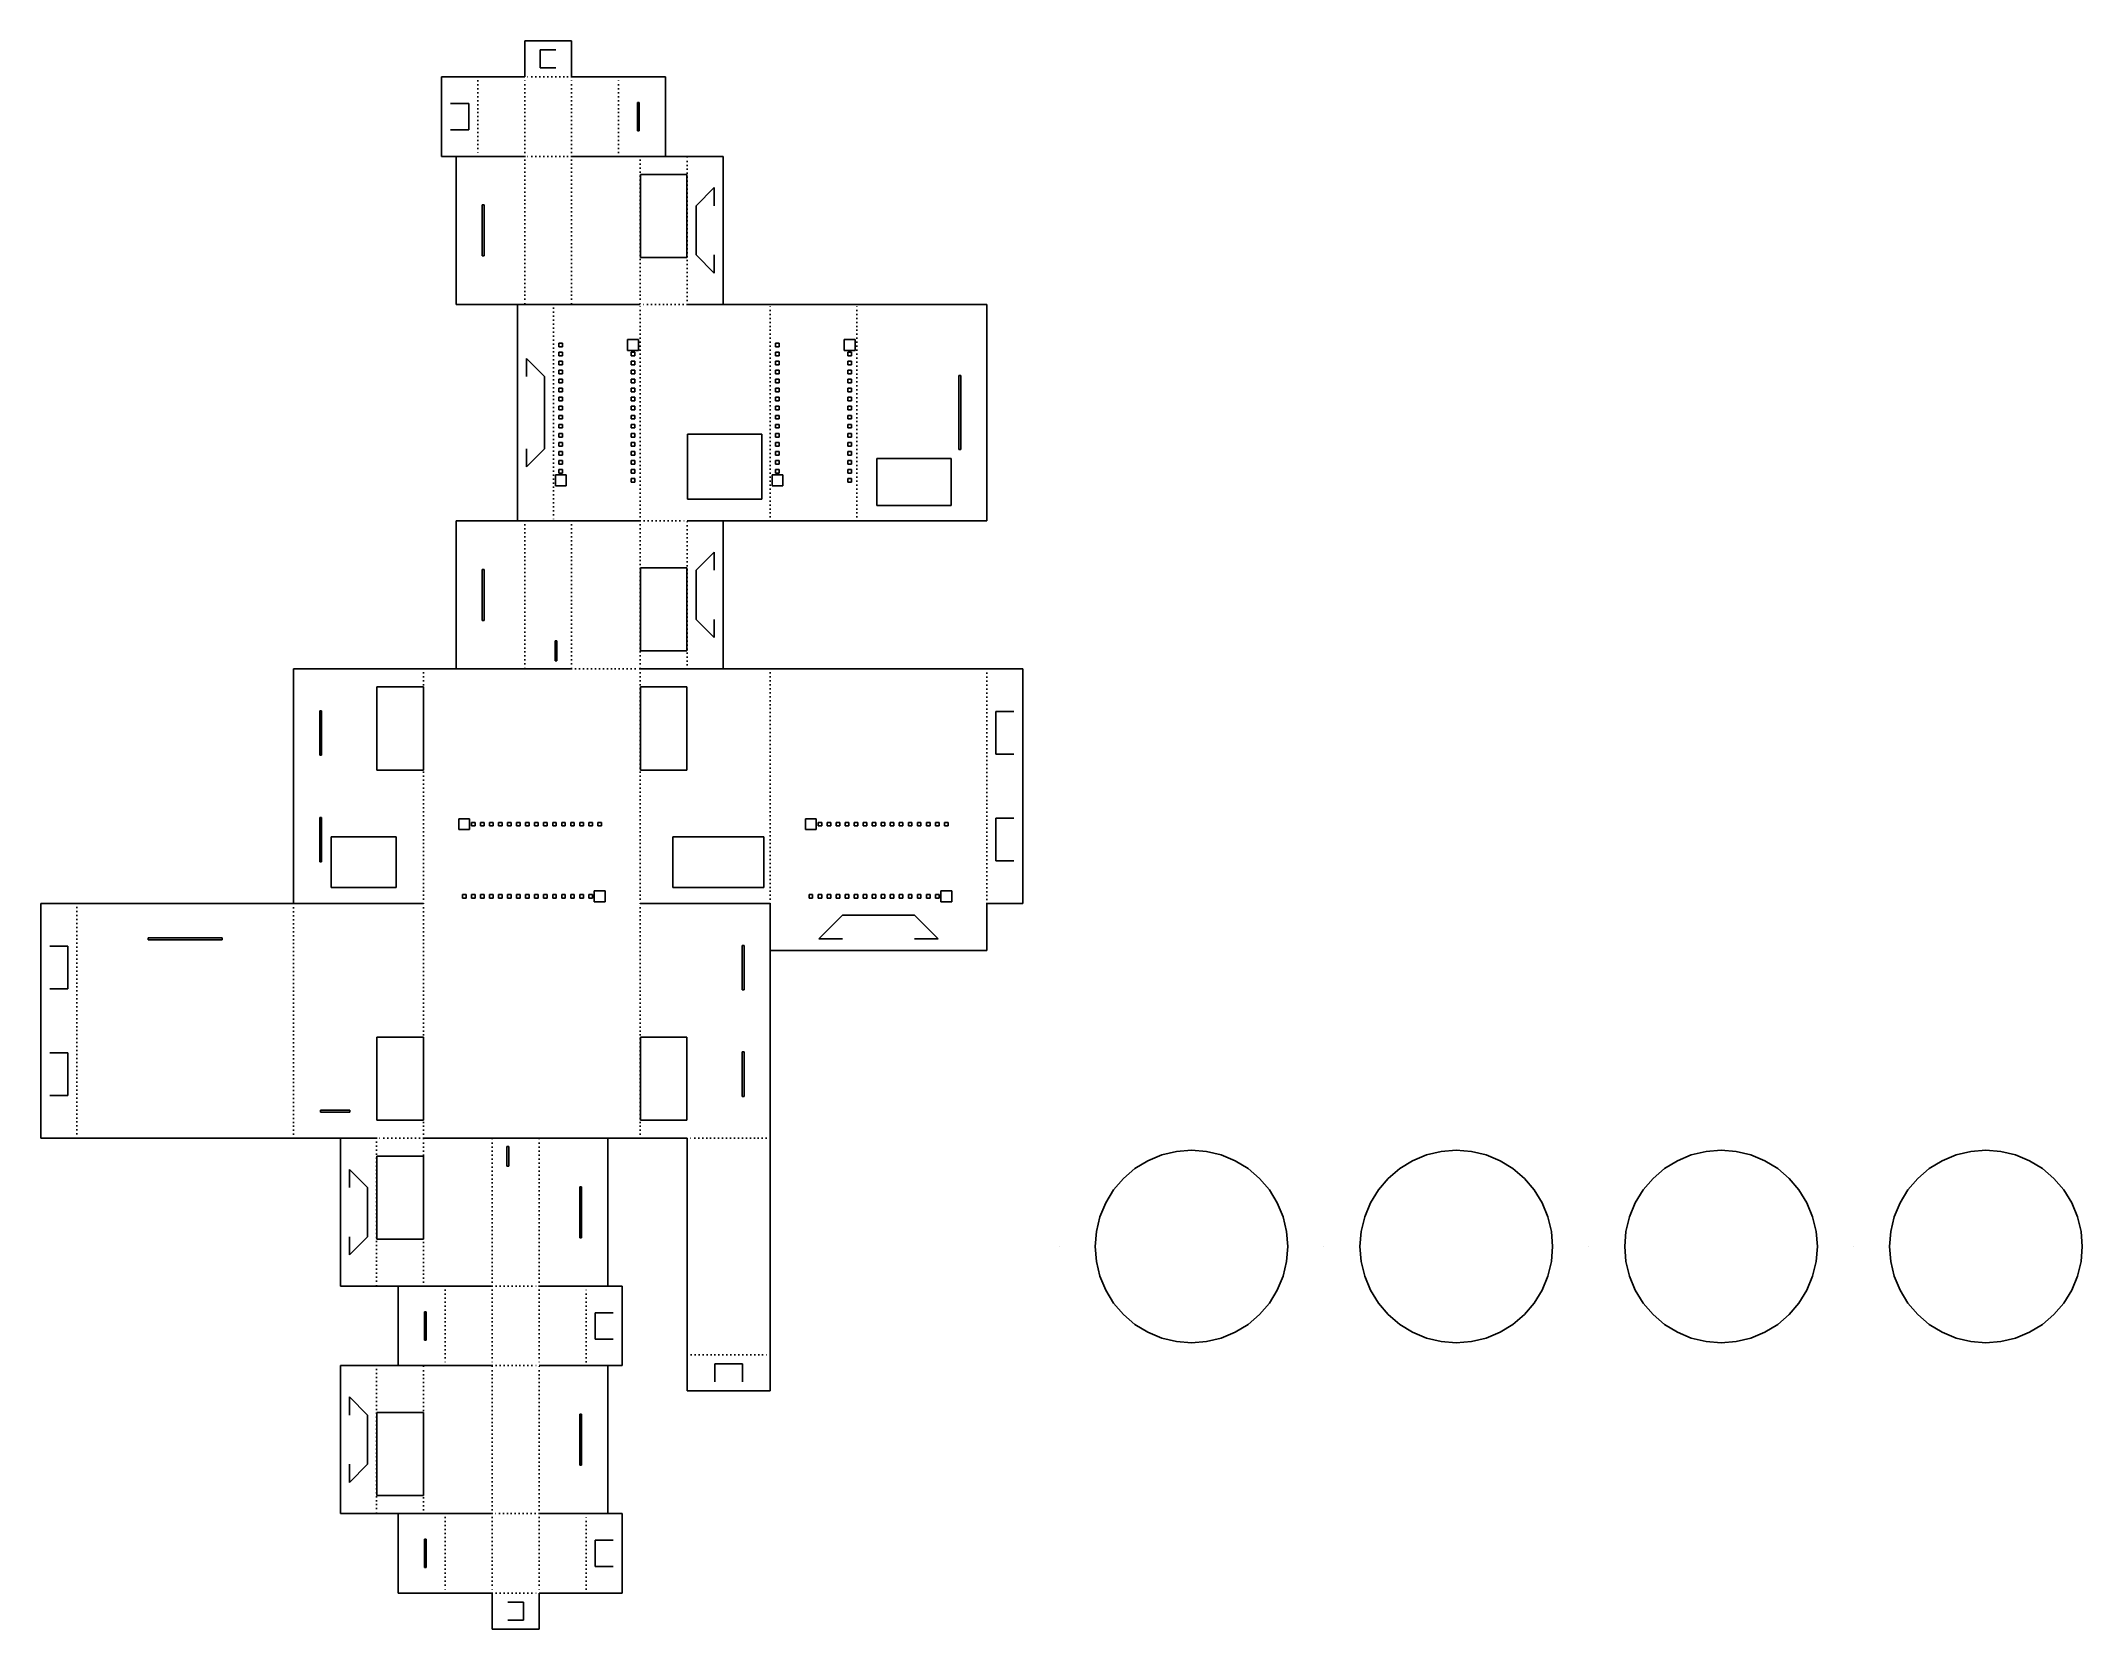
# Model space of a CAD drawing. Extents: x 0 to 565, y 0 to 440.
import ezdxf

# ---------------------------------------------------------------- set-up
doc = ezdxf.new("R2010")
doc.units = 0
doc.linetypes.add('DOTTED', pattern=[1, 0, -1])
for name, color, linetype in [('-90', 1, 'CONTINUOUS'), ('180', 1, 'CONTINUOUS'), ('90', 1, 'CONTINUOUS')]:
    doc.layers.add(name, color=color, linetype=linetype)

msp = doc.modelspace()

# ---------------------------------------------------------------- linework, layer by layer
at = {"layer": '-90', "color": 1, "linetype": 'DOTTED'}
for p, q in [((134, 408), (134, 367)), ((147, 408), (147, 367)), ((166, 408), (166, 367)), ((179, 367), (179, 408)), ((179, 367), (166, 367)), ((134, 307), (134, 266)), ((147, 307), (147, 266)), ((166, 307), (166, 266)), ((166, 307), (179, 307)), ((179, 266), (179, 307)), ((93, 136), (93, 95)), ((106, 95), (106, 136)), ((125, 95), (125, 136)), ((138, 95), (138, 136)), ((93, 73), (93, 32)), ((106, 32), (106, 73)), ((125, 32), (125, 73)), ((138, 32), (138, 73))]:
    msp.add_line(p, q, dxfattribs=at)
at = {"layer": '180', "color": 1, "linetype": 'DOTTED'}
for p, q in [((147, 266), (166, 266)), ((106, 136), (93, 136))]:
    msp.add_line(p, q, dxfattribs=at)
at = {"layer": '90', "color": 1, "linetype": 'DOTTED'}
for p, q in [((121, 430), (121, 408)), ((147, 430), (134, 430)), ((134, 408), (134, 430)), ((147, 408), (147, 430)), ((160, 408), (160, 430)), ((147, 408), (134, 408)), ((142, 367), (142, 307)), ((166, 307), (166, 367)), ((202, 307), (202, 367)), ((226, 307), (226, 367)), ((106, 266), (106, 201)), ((166, 266), (166, 201)), ((202, 266), (202, 201)), ((262, 201), (262, 266)), ((10, 201), (10, 136)), ((70, 136), (70, 201)), ((106, 136), (106, 201)), ((166, 136), (166, 201)), ((202, 136), (179, 136)), ((112, 95), (112, 73)), ((125, 95), (138, 95)), ((125, 95), (125, 73)), ((138, 95), (138, 73)), ((151, 73), (151, 95)), ((179, 76), (202, 76)), ((125, 73), (138, 73)), ((112, 32), (112, 10)), ((138, 32), (125, 32)), ((125, 32), (125, 10)), ((138, 32), (138, 10)), ((151, 10), (151, 32)), ((125, 10), (138, 10))]:
    msp.add_line(p, q, dxfattribs=at)
at = {"layer": 'cut', "color": 5}
for p, q in [((134, 440), (147, 440)), ((134, 430), (134, 440)), ((138.33, 432.5), (138.33, 437.5)), ((138.33, 437.5), (142.67, 437.5)), ((147, 440), (147, 430)), ((111, 430), (121, 430)), ((111, 408), (111, 430)), ((121, 430), (134, 430)), ((142.67, 432.5), (138.33, 432.5)), ((147, 430), (160, 430)), ((160, 430), (173, 430)), ((173, 430), (173, 408)), ((118.5, 422.67), (113.5, 422.67)), ((118.5, 415.33), (118.5, 422.67)), ((165.25, 422.92), (165.25, 415.08)), ((165.75, 422.92), (165.25, 422.92)), ((165.75, 415.08), (165.75, 422.92)), ((113.5, 415.33), (118.5, 415.33)), ((165.25, 415.08), (165.75, 415.08)), ((121, 408), (111, 408)), ((115, 408), (134, 408)), ((115, 367), (115, 408)), ((134, 408), (121, 408)), ((147, 408), (166, 408)), ((160, 408), (147, 408)), ((173, 408), (160, 408)), ((166, 408), (179, 408)), ((179, 408), (189, 408)), ((189, 408), (189, 367)), ((178.94, 403), (166.06, 403)), ((166.06, 403), (166.06, 380)), ((178.94, 380), (178.94, 403)), ((186.5, 399.33), (181.5, 394.33)), ((186.5, 394.33), (186.5, 399.33)), ((122.75, 394.58), (122.25, 394.58)), ((122.25, 394.58), (122.25, 380.42)), ((122.75, 380.42), (122.75, 394.58)), ((181.5, 394.33), (181.5, 380.67)), ((122.25, 380.42), (122.75, 380.42)), ((166.06, 380), (178.94, 380)), ((181.5, 380.67), (186.5, 375.67)), ((186.5, 375.67), (186.5, 380.67)), ((134, 367), (115, 367)), ((132, 367), (142, 367)), ((132, 307), (132, 367)), ((147, 367), (134, 367)), ((142, 367), (166, 367)), ((166, 367), (147, 367)), ((166, 367), (166, 367)), ((179, 367), (202, 367)), ((189, 367), (179, 367)), ((202, 367), (226, 367)), ((202, 367), (202, 367)), ((226, 367), (262, 367)), ((262, 367), (262, 307)), ((143.5, 356.25), (143.5, 355.25)), ((144.5, 356.25), (143.5, 356.25)), ((144.5, 355.25), (144.5, 356.25)), ((162.5, 357.25), (162.5, 354.25)), ((165.5, 357.25), (162.5, 357.25)), ((165.5, 354.25), (165.5, 357.25)), ((203.5, 356.25), (203.5, 355.25)), ((204.5, 356.25), (203.5, 356.25)), ((204.5, 355.25), (204.5, 356.25)), ((222.5, 357.25), (222.5, 354.25)), ((225.5, 357.25), (222.5, 357.25)), ((225.5, 354.25), (225.5, 357.25)), ((139.5, 347), (134.5, 352)), ((134.5, 352), (134.5, 347)), ((143.5, 355.25), (144.5, 355.25)), ((143.5, 353.75), (143.5, 352.75)), ((144.5, 353.75), (143.5, 353.75)), ((143.5, 352.75), (144.5, 352.75)), ((143.5, 351.25), (143.5, 350.25)), ((144.5, 351.25), (143.5, 351.25)), ((144.5, 352.75), (144.5, 353.75)), ((144.5, 350.25), (144.5, 351.25)), ((162.5, 354.25), (165.5, 354.25)), ((163.5, 353.75), (163.5, 352.75)), ((164.5, 353.75), (163.5, 353.75)), ((163.5, 352.75), (164.5, 352.75)), ((163.5, 351.25), (163.5, 350.25)), ((164.5, 351.25), (163.5, 351.25)), ((164.5, 352.75), (164.5, 353.75)), ((164.5, 350.25), (164.5, 351.25)), ((203.5, 355.25), (204.5, 355.25)), ((203.5, 353.75), (203.5, 352.75)), ((204.5, 353.75), (203.5, 353.75)), ((203.5, 352.75), (204.5, 352.75)), ((203.5, 351.25), (203.5, 350.25)), ((204.5, 351.25), (203.5, 351.25)), ((204.5, 352.75), (204.5, 353.75)), ((204.5, 350.25), (204.5, 351.25)), ((222.5, 354.25), (225.5, 354.25)), ((223.5, 353.75), (223.5, 352.75)), ((224.5, 353.75), (223.5, 353.75)), ((223.5, 352.75), (224.5, 352.75)), ((223.5, 351.25), (223.5, 350.25)), ((224.5, 351.25), (223.5, 351.25)), ((224.5, 352.75), (224.5, 353.75)), ((224.5, 350.25), (224.5, 351.25)), ((139.5, 327), (139.5, 347)), ((143.5, 350.25), (144.5, 350.25)), ((143.5, 348.75), (143.5, 347.75)), ((144.5, 348.75), (143.5, 348.75)), ((143.5, 347.75), (144.5, 347.75)), ((143.5, 346.25), (143.5, 345.25)), ((144.5, 346.25), (143.5, 346.25)), ((143.5, 345.25), (144.5, 345.25)), ((144.5, 347.75), (144.5, 348.75)), ((144.5, 345.25), (144.5, 346.25)), ((163.5, 350.25), (164.5, 350.25)), ((163.5, 348.75), (163.5, 347.75)), ((164.5, 348.75), (163.5, 348.75)), ((163.5, 347.75), (164.5, 347.75)), ((163.5, 346.25), (163.5, 345.25)), ((164.5, 346.25), (163.5, 346.25)), ((163.5, 345.25), (164.5, 345.25)), ((164.5, 347.75), (164.5, 348.75)), ((164.5, 345.25), (164.5, 346.25)), ((203.5, 350.25), (204.5, 350.25)), ((203.5, 348.75), (203.5, 347.75)), ((204.5, 348.75), (203.5, 348.75)), ((203.5, 347.75), (204.5, 347.75)), ((203.5, 346.25), (203.5, 345.25)), ((204.5, 346.25), (203.5, 346.25)), ((203.5, 345.25), (204.5, 345.25)), ((204.5, 347.75), (204.5, 348.75)), ((204.5, 345.25), (204.5, 346.25)), ((223.5, 350.25), (224.5, 350.25)), ((223.5, 348.75), (223.5, 347.75)), ((224.5, 348.75), (223.5, 348.75)), ((223.5, 347.75), (224.5, 347.75)), ((223.5, 346.25), (223.5, 345.25)), ((224.5, 346.25), (223.5, 346.25)), ((223.5, 345.25), (224.5, 345.25)), ((224.5, 347.75), (224.5, 348.75)), ((224.5, 345.25), (224.5, 346.25)), ((254.25, 347.25), (254.25, 326.75)), ((254.75, 347.25), (254.25, 347.25)), ((254.75, 326.75), (254.75, 347.25)), ((143.5, 343.75), (143.5, 342.75)), ((144.5, 343.75), (143.5, 343.75)), ((143.5, 342.75), (144.5, 342.75)), ((143.5, 341.25), (143.5, 340.25)), ((144.5, 341.25), (143.5, 341.25)), ((143.5, 340.25), (144.5, 340.25)), ((144.5, 342.75), (144.5, 343.75)), ((144.5, 340.25), (144.5, 341.25)), ((163.5, 343.75), (163.5, 342.75)), ((164.5, 343.75), (163.5, 343.75)), ((163.5, 342.75), (164.5, 342.75)), ((163.5, 341.25), (163.5, 340.25)), ((164.5, 341.25), (163.5, 341.25)), ((163.5, 340.25), (164.5, 340.25)), ((164.5, 342.75), (164.5, 343.75)), ((164.5, 340.25), (164.5, 341.25)), ((203.5, 343.75), (203.5, 342.75)), ((204.5, 343.75), (203.5, 343.75)), ((203.5, 342.75), (204.5, 342.75)), ((203.5, 341.25), (203.5, 340.25)), ((204.5, 341.25), (203.5, 341.25)), ((203.5, 340.25), (204.5, 340.25)), ((204.5, 342.75), (204.5, 343.75)), ((204.5, 340.25), (204.5, 341.25)), ((223.5, 343.75), (223.5, 342.75)), ((224.5, 343.75), (223.5, 343.75)), ((223.5, 342.75), (224.5, 342.75)), ((223.5, 341.25), (223.5, 340.25)), ((224.5, 341.25), (223.5, 341.25)), ((223.5, 340.25), (224.5, 340.25)), ((224.5, 342.75), (224.5, 343.75)), ((224.5, 340.25), (224.5, 341.25)), ((143.5, 338.75), (143.5, 337.75)), ((144.5, 338.75), (143.5, 338.75)), ((143.5, 337.75), (144.5, 337.75)), ((143.5, 336.25), (143.5, 335.25)), ((144.5, 336.25), (143.5, 336.25)), ((143.5, 335.25), (144.5, 335.25)), ((143.5, 333.75), (143.5, 332.75)), ((144.5, 333.75), (143.5, 333.75)), ((144.5, 337.75), (144.5, 338.75)), ((144.5, 335.25), (144.5, 336.25)), ((144.5, 332.75), (144.5, 333.75)), ((163.5, 338.75), (163.5, 337.75)), ((164.5, 338.75), (163.5, 338.75)), ((163.5, 337.75), (164.5, 337.75)), ((163.5, 336.25), (163.5, 335.25)), ((164.5, 336.25), (163.5, 336.25)), ((163.5, 335.25), (164.5, 335.25)), ((163.5, 333.75), (163.5, 332.75)), ((164.5, 333.75), (163.5, 333.75)), ((164.5, 337.75), (164.5, 338.75)), ((164.5, 335.25), (164.5, 336.25)), ((164.5, 332.75), (164.5, 333.75)), ((203.5, 338.75), (203.5, 337.75)), ((204.5, 338.75), (203.5, 338.75)), ((203.5, 337.75), (204.5, 337.75)), ((203.5, 336.25), (203.5, 335.25)), ((204.5, 336.25), (203.5, 336.25)), ((203.5, 335.25), (204.5, 335.25)), ((203.5, 333.75), (203.5, 332.75)), ((204.5, 333.75), (203.5, 333.75)), ((204.5, 337.75), (204.5, 338.75)), ((204.5, 335.25), (204.5, 336.25)), ((204.5, 332.75), (204.5, 333.75)), ((223.5, 338.75), (223.5, 337.75)), ((224.5, 338.75), (223.5, 338.75)), ((223.5, 337.75), (224.5, 337.75)), ((223.5, 336.25), (223.5, 335.25)), ((224.5, 336.25), (223.5, 336.25)), ((223.5, 335.25), (224.5, 335.25)), ((223.5, 333.75), (223.5, 332.75)), ((224.5, 333.75), (223.5, 333.75)), ((224.5, 337.75), (224.5, 338.75)), ((224.5, 335.25), (224.5, 336.25)), ((224.5, 332.75), (224.5, 333.75)), ((143.5, 332.75), (144.5, 332.75)), ((143.5, 331.25), (143.5, 330.25)), ((144.5, 331.25), (143.5, 331.25)), ((143.5, 330.25), (144.5, 330.25)), ((143.5, 328.75), (143.5, 327.75)), ((144.5, 328.75), (143.5, 328.75)), ((144.5, 330.25), (144.5, 331.25)), ((144.5, 327.75), (144.5, 328.75)), ((163.5, 332.75), (164.5, 332.75)), ((163.5, 331.25), (163.5, 330.25)), ((164.5, 331.25), (163.5, 331.25)), ((163.5, 330.25), (164.5, 330.25)), ((163.5, 328.75), (163.5, 327.75)), ((164.5, 328.75), (163.5, 328.75)), ((164.5, 330.25), (164.5, 331.25)), ((164.5, 327.75), (164.5, 328.75)), ((179.11, 331), (179.11, 313)), ((199.69, 331), (179.11, 331)), ((199.69, 313), (199.69, 331)), ((203.5, 332.75), (204.5, 332.75)), ((203.5, 331.25), (203.5, 330.25)), ((204.5, 331.25), (203.5, 331.25)), ((203.5, 330.25), (204.5, 330.25)), ((203.5, 328.75), (203.5, 327.75)), ((204.5, 328.75), (203.5, 328.75)), ((204.5, 330.25), (204.5, 331.25)), ((204.5, 327.75), (204.5, 328.75)), ((223.5, 332.75), (224.5, 332.75)), ((223.5, 331.25), (223.5, 330.25)), ((224.5, 331.25), (223.5, 331.25)), ((223.5, 330.25), (224.5, 330.25)), ((223.5, 328.75), (223.5, 327.75)), ((224.5, 328.75), (223.5, 328.75)), ((224.5, 330.25), (224.5, 331.25)), ((224.5, 327.75), (224.5, 328.75)), ((134.5, 327), (134.5, 322)), ((134.5, 322), (139.5, 327)), ((143.5, 327.75), (144.5, 327.75)), ((143.5, 326.25), (143.5, 325.25)), ((144.5, 326.25), (143.5, 326.25)), ((143.5, 325.25), (144.5, 325.25)), ((143.5, 323.75), (143.5, 322.75)), ((144.5, 323.75), (143.5, 323.75)), ((143.5, 322.75), (144.5, 322.75)), ((144.5, 325.25), (144.5, 326.25)), ((144.5, 322.75), (144.5, 323.75)), ((163.5, 327.75), (164.5, 327.75)), ((163.5, 326.25), (163.5, 325.25)), ((164.5, 326.25), (163.5, 326.25)), ((163.5, 325.25), (164.5, 325.25)), ((163.5, 323.75), (163.5, 322.75)), ((164.5, 323.75), (163.5, 323.75)), ((163.5, 322.75), (164.5, 322.75)), ((164.5, 325.25), (164.5, 326.25)), ((164.5, 322.75), (164.5, 323.75)), ((203.5, 327.75), (204.5, 327.75)), ((203.5, 326.25), (203.5, 325.25)), ((204.5, 326.25), (203.5, 326.25)), ((203.5, 325.25), (204.5, 325.25)), ((203.5, 323.75), (203.5, 322.75)), ((204.5, 323.75), (203.5, 323.75)), ((203.5, 322.75), (204.5, 322.75)), ((204.5, 325.25), (204.5, 326.25)), ((204.5, 322.75), (204.5, 323.75)), ((223.5, 327.75), (224.5, 327.75)), ((223.5, 326.25), (223.5, 325.25)), ((224.5, 326.25), (223.5, 326.25)), ((223.5, 325.25), (224.5, 325.25)), ((223.5, 323.75), (223.5, 322.75)), ((224.5, 323.75), (223.5, 323.75)), ((223.5, 322.75), (224.5, 322.75)), ((224.5, 325.25), (224.5, 326.25)), ((224.5, 322.75), (224.5, 323.75)), ((231.55, 324.3), (231.55, 311.3)), ((252.13, 324.3), (231.55, 324.3)), ((252.13, 311.3), (252.13, 324.3)), ((254.25, 326.75), (254.75, 326.75)), ((142.5, 319.75), (142.5, 316.75)), ((145.5, 319.75), (142.5, 319.75)), ((142.5, 316.75), (145.5, 316.75)), ((143.5, 321.25), (143.5, 320.25)), ((144.5, 321.25), (143.5, 321.25)), ((143.5, 320.25), (144.5, 320.25)), ((144.5, 320.25), (144.5, 321.25)), ((145.5, 316.75), (145.5, 319.75)), ((163.5, 321.25), (163.5, 320.25)), ((164.5, 321.25), (163.5, 321.25)), ((163.5, 320.25), (164.5, 320.25)), ((163.5, 318.75), (163.5, 317.75)), ((164.5, 318.75), (163.5, 318.75)), ((163.5, 317.75), (164.5, 317.75)), ((164.5, 320.25), (164.5, 321.25)), ((164.5, 317.75), (164.5, 318.75)), ((202.5, 319.75), (202.5, 316.75)), ((205.5, 319.75), (202.5, 319.75)), ((202.5, 316.75), (205.5, 316.75)), ((203.5, 321.25), (203.5, 320.25)), ((204.5, 321.25), (203.5, 321.25)), ((203.5, 320.25), (204.5, 320.25)), ((204.5, 320.25), (204.5, 321.25)), ((205.5, 316.75), (205.5, 319.75)), ((223.5, 321.25), (223.5, 320.25)), ((224.5, 321.25), (223.5, 321.25)), ((223.5, 320.25), (224.5, 320.25)), ((223.5, 318.75), (223.5, 317.75)), ((224.5, 318.75), (223.5, 318.75)), ((223.5, 317.75), (224.5, 317.75)), ((224.5, 320.25), (224.5, 321.25)), ((224.5, 317.75), (224.5, 318.75)), ((179.11, 313), (199.69, 313)), ((231.55, 311.3), (252.13, 311.3)), ((115, 307), (134, 307)), ((115, 266), (115, 307)), ((142, 307), (132, 307)), ((134, 307), (147, 307)), ((166, 307), (142, 307)), ((147, 307), (166, 307)), ((166, 307), (166, 307)), ((202, 307), (179, 307)), ((179, 307), (189, 307)), ((189, 307), (189, 266)), ((202, 307), (202, 307)), ((226, 307), (202, 307)), ((262, 307), (226, 307)), ((178.94, 294), (166.06, 294)), ((166.06, 294), (166.06, 271)), ((178.94, 271), (178.94, 294)), ((186.5, 298.33), (181.5, 293.33)), ((186.5, 293.33), (186.5, 298.33)), ((122.75, 293.58), (122.25, 293.58)), ((122.25, 293.58), (122.25, 279.42)), ((122.75, 279.42), (122.75, 293.58)), ((181.5, 293.33), (181.5, 279.67)), ((122.25, 279.42), (122.75, 279.42)), ((181.5, 279.67), (186.5, 274.67)), ((186.5, 274.67), (186.5, 279.67)), ((142.42, 268.25), (142.42, 273.75)), ((142.42, 273.75), (142.92, 273.75)), ((142.92, 273.75), (142.92, 268.25)), ((70, 266), (106, 266)), ((70, 201), (70, 266)), ((106, 266), (147, 266)), ((106, 266), (106, 266)), ((134, 266), (115, 266)), ((147, 266), (134, 266)), ((142.92, 268.25), (142.42, 268.25)), ((166, 266), (166, 266)), ((179, 266), (166, 266)), ((166, 266), (202, 266)), ((166.06, 271), (178.94, 271)), ((189, 266), (179, 266)), ((202, 266), (262, 266)), ((262, 266), (272, 266)), ((272, 266), (272, 201)), ((105.94, 261), (93.07, 261)), ((93.07, 261), (93.07, 238)), ((105.94, 238), (105.94, 261)), ((178.94, 261), (166.06, 261)), ((166.06, 261), (166.06, 238)), ((178.94, 238), (178.94, 261)), ((77.75, 254.43), (77.25, 254.43)), ((77.25, 254.43), (77.25, 242.11)), ((77.75, 242.11), (77.75, 254.43)), ((269.5, 254.18), (264.5, 254.18)), ((264.5, 254.18), (264.5, 242.36)), ((77.25, 242.11), (77.75, 242.11)), ((93.07, 238), (105.94, 238)), ((166.06, 238), (178.94, 238)), ((264.5, 242.36), (269.5, 242.36)), ((77.75, 224.89), (77.25, 224.89)), ((77.25, 224.89), (77.25, 212.57)), ((77.75, 212.57), (77.75, 224.89)), ((118.75, 224.5), (115.75, 224.5)), ((115.75, 224.5), (115.75, 221.5)), ((115.75, 221.5), (118.75, 221.5)), ((118.75, 221.5), (118.75, 224.5)), ((120.25, 223.5), (119.25, 223.5)), ((119.25, 223.5), (119.25, 222.5)), ((119.25, 222.5), (120.25, 222.5)), ((120.25, 222.5), (120.25, 223.5)), ((122.75, 223.5), (121.75, 223.5)), ((121.75, 223.5), (121.75, 222.5)), ((121.75, 222.5), (122.75, 222.5)), ((122.75, 222.5), (122.75, 223.5)), ((125.25, 223.5), (124.25, 223.5)), ((124.25, 223.5), (124.25, 222.5)), ((124.25, 222.5), (125.25, 222.5)), ((125.25, 222.5), (125.25, 223.5)), ((127.75, 223.5), (126.75, 223.5)), ((126.75, 223.5), (126.75, 222.5)), ((126.75, 222.5), (127.75, 222.5)), ((127.75, 222.5), (127.75, 223.5)), ((130.25, 223.5), (129.25, 223.5)), ((129.25, 223.5), (129.25, 222.5)), ((129.25, 222.5), (130.25, 222.5)), ((130.25, 222.5), (130.25, 223.5)), ((132.75, 223.5), (131.75, 223.5)), ((131.75, 223.5), (131.75, 222.5)), ((131.75, 222.5), (132.75, 222.5)), ((132.75, 222.5), (132.75, 223.5)), ((135.25, 223.5), (134.25, 223.5)), ((134.25, 223.5), (134.25, 222.5)), ((134.25, 222.5), (135.25, 222.5)), ((135.25, 222.5), (135.25, 223.5)), ((137.75, 223.5), (136.75, 223.5)), ((136.75, 223.5), (136.75, 222.5)), ((136.75, 222.5), (137.75, 222.5)), ((137.75, 222.5), (137.75, 223.5)), ((140.25, 223.5), (139.25, 223.5)), ((139.25, 223.5), (139.25, 222.5)), ((139.25, 222.5), (140.25, 222.5)), ((140.25, 222.5), (140.25, 223.5)), ((142.75, 223.5), (141.75, 223.5)), ((141.75, 223.5), (141.75, 222.5)), ((141.75, 222.5), (142.75, 222.5)), ((142.75, 222.5), (142.75, 223.5)), ((145.25, 223.5), (144.25, 223.5)), ((144.25, 223.5), (144.25, 222.5)), ((144.25, 222.5), (145.25, 222.5)), ((145.25, 222.5), (145.25, 223.5)), ((147.75, 223.5), (146.75, 223.5)), ((146.75, 223.5), (146.75, 222.5)), ((146.75, 222.5), (147.75, 222.5)), ((147.75, 222.5), (147.75, 223.5)), ((150.25, 223.5), (149.25, 223.5)), ((149.25, 223.5), (149.25, 222.5)), ((149.25, 222.5), (150.25, 222.5)), ((150.25, 222.5), (150.25, 223.5)), ((152.75, 223.5), (151.75, 223.5)), ((151.75, 223.5), (151.75, 222.5)), ((151.75, 222.5), (152.75, 222.5)), ((152.75, 222.5), (152.75, 223.5)), ((155.25, 223.5), (154.25, 223.5)), ((154.25, 223.5), (154.25, 222.5)), ((154.25, 222.5), (155.25, 222.5)), ((155.25, 222.5), (155.25, 223.5)), ((214.75, 224.5), (211.75, 224.5)), ((211.75, 224.5), (211.75, 221.5)), ((211.75, 221.5), (214.75, 221.5)), ((214.75, 221.5), (214.75, 224.5)), ((216.25, 223.5), (215.25, 223.5)), ((215.25, 223.5), (215.25, 222.5)), ((215.25, 222.5), (216.25, 222.5)), ((216.25, 222.5), (216.25, 223.5)), ((218.75, 223.5), (217.75, 223.5)), ((217.75, 223.5), (217.75, 222.5)), ((217.75, 222.5), (218.75, 222.5)), ((218.75, 222.5), (218.75, 223.5)), ((221.25, 223.5), (220.25, 223.5)), ((220.25, 223.5), (220.25, 222.5)), ((220.25, 222.5), (221.25, 222.5)), ((221.25, 222.5), (221.25, 223.5)), ((223.75, 223.5), (222.75, 223.5)), ((222.75, 223.5), (222.75, 222.5)), ((222.75, 222.5), (223.75, 222.5)), ((223.75, 222.5), (223.75, 223.5)), ((226.25, 223.5), (225.25, 223.5)), ((225.25, 223.5), (225.25, 222.5)), ((225.25, 222.5), (226.25, 222.5)), ((226.25, 222.5), (226.25, 223.5)), ((228.75, 223.5), (227.75, 223.5)), ((227.75, 223.5), (227.75, 222.5)), ((227.75, 222.5), (228.75, 222.5)), ((228.75, 222.5), (228.75, 223.5)), ((231.25, 223.5), (230.25, 223.5)), ((230.25, 223.5), (230.25, 222.5)), ((230.25, 222.5), (231.25, 222.5)), ((231.25, 222.5), (231.25, 223.5)), ((233.75, 223.5), (232.75, 223.5)), ((232.75, 223.5), (232.75, 222.5)), ((232.75, 222.5), (233.75, 222.5)), ((233.75, 222.5), (233.75, 223.5)), ((236.25, 223.5), (235.25, 223.5)), ((235.25, 223.5), (235.25, 222.5)), ((235.25, 222.5), (236.25, 222.5)), ((236.25, 222.5), (236.25, 223.5)), ((238.75, 223.5), (237.75, 223.5)), ((237.75, 223.5), (237.75, 222.5)), ((237.75, 222.5), (238.75, 222.5)), ((238.75, 222.5), (238.75, 223.5)), ((241.25, 223.5), (240.25, 223.5)), ((240.25, 223.5), (240.25, 222.5)), ((240.25, 222.5), (241.25, 222.5)), ((241.25, 222.5), (241.25, 223.5)), ((243.75, 223.5), (242.75, 223.5)), ((242.75, 223.5), (242.75, 222.5)), ((242.75, 222.5), (243.75, 222.5)), ((243.75, 222.5), (243.75, 223.5)), ((246.25, 223.5), (245.25, 223.5)), ((245.25, 223.5), (245.25, 222.5)), ((245.25, 222.5), (246.25, 222.5)), ((246.25, 222.5), (246.25, 223.5)), ((248.75, 223.5), (247.75, 223.5)), ((247.75, 223.5), (247.75, 222.5)), ((247.75, 222.5), (248.75, 222.5)), ((248.75, 222.5), (248.75, 223.5)), ((251.25, 223.5), (250.25, 223.5)), ((250.25, 223.5), (250.25, 222.5)), ((250.25, 222.5), (251.25, 222.5)), ((251.25, 222.5), (251.25, 223.5)), ((269.5, 224.64), (264.5, 224.64)), ((264.5, 224.64), (264.5, 212.82)), ((98.44, 219.52), (80.44, 219.52)), ((80.44, 219.52), (80.44, 205.48)), ((98.44, 205.48), (98.44, 219.52)), ((200.2, 219.52), (175, 219.52)), ((175, 219.52), (175, 205.48)), ((200.2, 205.48), (200.2, 219.52)), ((77.25, 212.57), (77.75, 212.57)), ((264.5, 212.82), (269.5, 212.82)), ((80.44, 205.48), (98.44, 205.48)), ((156.25, 204.5), (153.25, 204.5)), ((153.25, 204.5), (153.25, 201.5)), ((156.25, 201.5), (156.25, 204.5)), ((175, 205.48), (200.2, 205.48)), ((252.25, 204.5), (249.25, 204.5)), ((249.25, 204.5), (249.25, 201.5)), ((252.25, 201.5), (252.25, 204.5)), ((0, 201), (10, 201)), ((0, 136), (0, 201)), ((10, 201), (70, 201)), ((106, 201), (70, 201)), ((70, 201), (106, 201)), ((117.75, 203.5), (116.75, 203.5)), ((116.75, 203.5), (116.75, 202.5)), ((116.75, 202.5), (117.75, 202.5)), ((117.75, 202.5), (117.75, 203.5)), ((120.25, 203.5), (119.25, 203.5)), ((119.25, 203.5), (119.25, 202.5)), ((119.25, 202.5), (120.25, 202.5)), ((120.25, 202.5), (120.25, 203.5)), ((122.75, 203.5), (121.75, 203.5)), ((121.75, 203.5), (121.75, 202.5)), ((121.75, 202.5), (122.75, 202.5)), ((122.75, 202.5), (122.75, 203.5)), ((125.25, 203.5), (124.25, 203.5)), ((124.25, 203.5), (124.25, 202.5)), ((124.25, 202.5), (125.25, 202.5)), ((125.25, 202.5), (125.25, 203.5)), ((127.75, 203.5), (126.75, 203.5)), ((126.75, 203.5), (126.75, 202.5)), ((126.75, 202.5), (127.75, 202.5)), ((127.75, 202.5), (127.75, 203.5)), ((130.25, 203.5), (129.25, 203.5)), ((129.25, 203.5), (129.25, 202.5)), ((129.25, 202.5), (130.25, 202.5)), ((130.25, 202.5), (130.25, 203.5)), ((132.75, 203.5), (131.75, 203.5)), ((131.75, 203.5), (131.75, 202.5)), ((131.75, 202.5), (132.75, 202.5)), ((132.75, 202.5), (132.75, 203.5)), ((135.25, 203.5), (134.25, 203.5)), ((134.25, 203.5), (134.25, 202.5)), ((134.25, 202.5), (135.25, 202.5)), ((135.25, 202.5), (135.25, 203.5)), ((137.75, 203.5), (136.75, 203.5)), ((136.75, 203.5), (136.75, 202.5)), ((136.75, 202.5), (137.75, 202.5)), ((137.75, 202.5), (137.75, 203.5)), ((140.25, 203.5), (139.25, 203.5)), ((139.25, 203.5), (139.25, 202.5)), ((139.25, 202.5), (140.25, 202.5)), ((140.25, 202.5), (140.25, 203.5)), ((142.75, 203.5), (141.75, 203.5)), ((141.75, 203.5), (141.75, 202.5)), ((141.75, 202.5), (142.75, 202.5)), ((142.75, 202.5), (142.75, 203.5)), ((145.25, 203.5), (144.25, 203.5)), ((144.25, 203.5), (144.25, 202.5)), ((144.25, 202.5), (145.25, 202.5)), ((145.25, 202.5), (145.25, 203.5)), ((147.75, 203.5), (146.75, 203.5)), ((146.75, 203.5), (146.75, 202.5)), ((146.75, 202.5), (147.75, 202.5)), ((147.75, 202.5), (147.75, 203.5)), ((150.25, 203.5), (149.25, 203.5)), ((149.25, 203.5), (149.25, 202.5)), ((149.25, 202.5), (150.25, 202.5)), ((150.25, 202.5), (150.25, 203.5)), ((152.75, 203.5), (151.75, 203.5)), ((151.75, 203.5), (151.75, 202.5)), ((151.75, 202.5), (152.75, 202.5)), ((152.75, 202.5), (152.75, 203.5)), ((153.25, 201.5), (156.25, 201.5)), ((166, 201), (202, 201)), ((202, 201), (166, 201)), ((202, 201), (202, 136)), ((202, 188), (202, 201)), ((213.75, 203.5), (212.75, 203.5)), ((212.75, 203.5), (212.75, 202.5)), ((212.75, 202.5), (213.75, 202.5)), ((213.75, 202.5), (213.75, 203.5)), ((216.25, 203.5), (215.25, 203.5)), ((215.25, 203.5), (215.25, 202.5)), ((215.25, 202.5), (216.25, 202.5)), ((216.25, 202.5), (216.25, 203.5)), ((218.75, 203.5), (217.75, 203.5)), ((217.75, 203.5), (217.75, 202.5)), ((217.75, 202.5), (218.75, 202.5)), ((218.75, 202.5), (218.75, 203.5)), ((221.25, 203.5), (220.25, 203.5)), ((220.25, 203.5), (220.25, 202.5)), ((220.25, 202.5), (221.25, 202.5)), ((221.25, 202.5), (221.25, 203.5)), ((223.75, 203.5), (222.75, 203.5)), ((222.75, 203.5), (222.75, 202.5)), ((222.75, 202.5), (223.75, 202.5)), ((223.75, 202.5), (223.75, 203.5)), ((226.25, 203.5), (225.25, 203.5)), ((225.25, 203.5), (225.25, 202.5)), ((225.25, 202.5), (226.25, 202.5)), ((226.25, 202.5), (226.25, 203.5)), ((228.75, 203.5), (227.75, 203.5)), ((227.75, 203.5), (227.75, 202.5)), ((227.75, 202.5), (228.75, 202.5)), ((228.75, 202.5), (228.75, 203.5)), ((231.25, 203.5), (230.25, 203.5)), ((230.25, 203.5), (230.25, 202.5)), ((230.25, 202.5), (231.25, 202.5)), ((231.25, 202.5), (231.25, 203.5)), ((233.75, 203.5), (232.75, 203.5)), ((232.75, 203.5), (232.75, 202.5)), ((232.75, 202.5), (233.75, 202.5)), ((233.75, 202.5), (233.75, 203.5)), ((236.25, 203.5), (235.25, 203.5)), ((235.25, 203.5), (235.25, 202.5)), ((235.25, 202.5), (236.25, 202.5)), ((236.25, 202.5), (236.25, 203.5)), ((238.75, 203.5), (237.75, 203.5)), ((237.75, 203.5), (237.75, 202.5)), ((237.75, 202.5), (238.75, 202.5)), ((238.75, 202.5), (238.75, 203.5)), ((241.25, 203.5), (240.25, 203.5)), ((240.25, 203.5), (240.25, 202.5)), ((240.25, 202.5), (241.25, 202.5)), ((241.25, 202.5), (241.25, 203.5)), ((243.75, 203.5), (242.75, 203.5)), ((242.75, 203.5), (242.75, 202.5)), ((242.75, 202.5), (243.75, 202.5)), ((243.75, 202.5), (243.75, 203.5)), ((246.25, 203.5), (245.25, 203.5)), ((245.25, 203.5), (245.25, 202.5)), ((245.25, 202.5), (246.25, 202.5)), ((246.25, 202.5), (246.25, 203.5)), ((248.75, 203.5), (247.75, 203.5)), ((247.75, 203.5), (247.75, 202.5)), ((247.75, 202.5), (248.75, 202.5)), ((248.75, 202.5), (248.75, 203.5)), ((249.25, 201.5), (252.25, 201.5)), ((262, 201), (262, 188)), ((272, 201), (262, 201)), ((222, 197.75), (215.5, 191.25)), ((242, 197.75), (222, 197.75)), ((248.5, 191.25), (242, 197.75)), ((7.5, 189.18), (2.5, 189.18)), ((7.5, 177.36), (7.5, 189.18)), ((50.25, 191.5), (29.75, 191.5)), ((29.75, 191.5), (29.75, 191)), ((29.75, 191), (50.25, 191)), ((50.25, 191), (50.25, 191.5)), ((194.25, 189.43), (194.25, 177.11)), ((194.75, 189.43), (194.25, 189.43)), ((194.75, 177.11), (194.75, 189.43)), ((262, 188), (202, 188)), ((215.5, 191.25), (222, 191.25)), ((242, 191.25), (248.5, 191.25)), ((2.5, 177.36), (7.5, 177.36)), ((194.25, 177.11), (194.75, 177.11)), ((105.94, 164), (93.07, 164)), ((93.07, 164), (93.07, 141)), ((105.94, 141), (105.94, 164)), ((178.94, 164), (166.06, 164)), ((166.06, 164), (166.06, 141)), ((178.94, 141), (178.94, 164)), ((7.5, 159.64), (2.5, 159.64)), ((7.5, 147.82), (7.5, 159.64)), ((194.25, 159.89), (194.25, 147.57)), ((194.75, 159.89), (194.25, 159.89)), ((194.75, 147.57), (194.75, 159.89)), ((2.5, 147.82), (7.5, 147.82)), ((194.25, 147.57), (194.75, 147.57)), ((85.58, 143.75), (77.42, 143.75)), ((77.42, 143.75), (77.42, 143.25)), ((77.42, 143.25), (85.58, 143.25)), ((85.58, 143.25), (85.58, 143.75)), ((10, 136), (0, 136)), ((70, 136), (10, 136)), ((93, 136), (70, 136)), ((70, 136), (70, 136)), ((83, 136), (93, 136)), ((83, 95), (83, 136)), ((93.07, 141), (105.94, 141)), ((166, 136), (106, 136)), ((106, 136), (106, 136)), ((106, 136), (125, 136)), ((125, 136), (138, 136)), ((138, 136), (157, 136)), ((157, 136), (157, 95)), ((179, 136), (166, 136)), ((166, 136), (166, 136)), ((166.06, 141), (178.94, 141)), ((179, 76), (179, 136)), ((202, 136), (202, 76)), ((202, 136), (202, 136)), ((105.94, 131), (93.07, 131)), ((93.07, 131), (93.07, 108)), ((105.94, 108), (105.94, 131)), ((129.08, 128.25), (129.08, 133.75)), ((129.08, 133.75), (129.58, 133.75)), ((129.58, 133.75), (129.58, 128.25)), ((306.56, 129.76), (310.43, 131.36)), ((310.43, 131.36), (314.5, 132.34)), ((314.5, 132.34), (318.67, 132.67)), ((318.67, 132.67), (322.84, 132.34)), ((322.84, 132.34), (326.91, 131.36)), ((326.91, 131.36), (330.77, 129.76)), ((379.89, 129.76), (383.76, 131.36)), ((383.76, 131.36), (387.83, 132.34)), ((387.83, 132.34), (392, 132.67)), ((392, 132.67), (396.17, 132.34)), ((396.17, 132.34), (400.24, 131.36)), ((400.24, 131.36), (404.11, 129.76)), ((453.23, 129.76), (457.09, 131.36)), ((457.09, 131.36), (461.16, 132.34)), ((461.16, 132.34), (465.33, 132.67)), ((465.33, 132.67), (469.5, 132.34)), ((469.5, 132.34), (473.57, 131.36)), ((473.57, 131.36), (477.44, 129.76)), ((526.56, 129.76), (530.43, 131.36)), ((530.43, 131.36), (534.5, 132.34)), ((534.5, 132.34), (538.67, 132.67)), ((538.67, 132.67), (542.84, 132.34)), ((542.84, 132.34), (546.91, 131.36)), ((546.91, 131.36), (550.77, 129.76)), ((90.5, 122.33), (85.5, 127.33)), ((85.5, 127.33), (85.5, 122.33)), ((129.58, 128.25), (129.08, 128.25)), ((297.09, 121.67), (299.81, 124.86)), ((299.81, 124.86), (302.99, 127.57)), ((302.99, 127.57), (306.56, 129.76)), ((330.77, 129.76), (334.34, 127.57)), ((334.34, 127.57), (337.52, 124.86)), ((337.52, 124.86), (340.24, 121.67)), ((370.43, 121.67), (373.14, 124.86)), ((373.14, 124.86), (376.33, 127.57)), ((376.33, 127.57), (379.89, 129.76)), ((404.11, 129.76), (407.67, 127.57)), ((407.67, 127.57), (410.86, 124.86)), ((410.86, 124.86), (413.57, 121.67)), ((443.76, 121.67), (446.48, 124.86)), ((446.48, 124.86), (449.66, 127.57)), ((449.66, 127.57), (453.23, 129.76)), ((477.44, 129.76), (481.01, 127.57)), ((481.01, 127.57), (484.19, 124.86)), ((484.19, 124.86), (486.91, 121.67)), ((517.09, 121.67), (519.81, 124.86)), ((519.81, 124.86), (522.99, 127.57)), ((522.99, 127.57), (526.56, 129.76)), ((550.77, 129.76), (554.34, 127.57)), ((554.34, 127.57), (557.52, 124.86)), ((557.52, 124.86), (560.24, 121.67)), ((90.5, 108.67), (90.5, 122.33)), ((149.25, 122.58), (149.25, 108.42)), ((149.75, 122.58), (149.25, 122.58)), ((149.75, 108.42), (149.75, 122.58)), ((294.91, 118.11), (297.09, 121.67)), ((340.24, 121.67), (342.43, 118.11)), ((368.24, 118.11), (370.43, 121.67)), ((413.57, 121.67), (415.76, 118.11)), ((441.57, 118.11), (443.76, 121.67)), ((486.91, 121.67), (489.09, 118.11)), ((514.91, 118.11), (517.09, 121.67)), ((560.24, 121.67), (562.43, 118.11)), ((292.33, 110.17), (293.31, 114.24)), ((293.31, 114.24), (294.91, 118.11)), ((342.43, 118.11), (344.03, 114.24)), ((344.03, 114.24), (345.01, 110.17)), ((365.66, 110.17), (366.64, 114.24)), ((366.64, 114.24), (368.24, 118.11)), ((415.76, 118.11), (417.36, 114.24)), ((417.36, 114.24), (418.34, 110.17)), ((438.99, 110.17), (439.97, 114.24)), ((439.97, 114.24), (441.57, 118.11)), ((489.09, 118.11), (490.69, 114.24)), ((490.69, 114.24), (491.67, 110.17)), ((512.33, 110.17), (513.31, 114.24)), ((513.31, 114.24), (514.91, 118.11)), ((562.43, 118.11), (564.03, 114.24)), ((564.03, 114.24), (565.01, 110.17)), ((85.5, 108.67), (85.5, 103.67)), ((85.5, 103.67), (90.5, 108.67)), ((93.07, 108), (105.94, 108)), ((149.25, 108.42), (149.75, 108.42)), ((292, 106), (292.33, 110.17)), ((345.01, 110.17), (345.33, 106)), ((365.33, 106), (365.66, 110.17)), ((418.34, 110.17), (418.67, 106)), ((438.67, 106), (438.99, 110.17)), ((491.67, 110.17), (492, 106)), ((512, 106), (512.33, 110.17)), ((565.01, 110.17), (565.33, 106)), ((282, 106), (282, 106)), ((282, 106), (282, 106)), ((282, 106), (282, 106)), ((282, 106), (282, 106)), ((292.33, 101.83), (292, 106)), ((293.31, 97.76), (292.33, 101.83)), ((345.01, 101.83), (344.03, 97.76)), ((345.33, 106), (345.01, 101.83)), ((355.33, 106), (355.33, 106)), ((355.33, 106), (355.33, 106)), ((355.33, 106), (355.33, 106)), ((355.33, 106), (355.33, 106)), ((365.66, 101.83), (365.33, 106)), ((366.64, 97.76), (365.66, 101.83)), ((418.34, 101.83), (417.36, 97.76)), ((418.67, 106), (418.34, 101.83)), ((428.67, 106), (428.67, 106)), ((428.67, 106), (428.67, 106)), ((428.67, 106), (428.67, 106)), ((428.67, 106), (428.67, 106)), ((438.99, 101.83), (438.67, 106)), ((439.97, 97.76), (438.99, 101.83)), ((491.67, 101.83), (490.69, 97.76)), ((492, 106), (491.67, 101.83)), ((502, 106), (502, 106)), ((502, 106), (502, 106)), ((502, 106), (502, 106)), ((502, 106), (502, 106)), ((512.33, 101.83), (512, 106)), ((513.31, 97.76), (512.33, 101.83)), ((565.01, 101.83), (564.03, 97.76)), ((565.33, 106), (565.01, 101.83)), ((294.91, 93.89), (293.31, 97.76)), ((344.03, 97.76), (342.43, 93.89)), ((368.24, 93.89), (366.64, 97.76)), ((417.36, 97.76), (415.76, 93.89)), ((441.57, 93.89), (439.97, 97.76)), ((490.69, 97.76), (489.09, 93.89)), ((514.91, 93.89), (513.31, 97.76)), ((564.03, 97.76), (562.43, 93.89)), ((93, 95), (83, 95)), ((106, 95), (93, 95)), ((99, 95), (112, 95)), ((99, 73), (99, 95)), ((125, 95), (106, 95)), ((112, 95), (125, 95)), ((138, 95), (151, 95)), ((157, 95), (138, 95)), ((151, 95), (161, 95)), ((161, 95), (161, 73)), ((297.09, 90.33), (294.91, 93.89)), ((342.43, 93.89), (340.24, 90.33)), ((370.43, 90.33), (368.24, 93.89)), ((415.76, 93.89), (413.57, 90.33)), ((443.76, 90.33), (441.57, 93.89)), ((489.09, 93.89), (486.91, 90.33)), ((517.09, 90.33), (514.91, 93.89)), ((562.43, 93.89), (560.24, 90.33)), ((106.75, 87.92), (106.25, 87.92)), ((106.25, 87.92), (106.25, 80.08)), ((106.75, 80.08), (106.75, 87.92)), ((158.5, 87.67), (153.5, 87.67)), ((153.5, 87.67), (153.5, 80.33)), ((299.81, 87.14), (297.09, 90.33)), ((302.99, 84.43), (299.81, 87.14)), ((337.52, 87.14), (334.34, 84.43)), ((340.24, 90.33), (337.52, 87.14)), ((373.14, 87.14), (370.43, 90.33)), ((376.33, 84.43), (373.14, 87.14)), ((410.86, 87.14), (407.67, 84.43)), ((413.57, 90.33), (410.86, 87.14)), ((446.48, 87.14), (443.76, 90.33)), ((449.66, 84.43), (446.48, 87.14)), ((484.19, 87.14), (481.01, 84.43)), ((486.91, 90.33), (484.19, 87.14)), ((519.81, 87.14), (517.09, 90.33)), ((522.99, 84.43), (519.81, 87.14)), ((557.52, 87.14), (554.34, 84.43)), ((560.24, 90.33), (557.52, 87.14)), ((106.25, 80.08), (106.75, 80.08)), ((153.5, 80.33), (158.5, 80.33)), ((306.56, 82.24), (302.99, 84.43)), ((310.43, 80.64), (306.56, 82.24)), ((314.5, 79.66), (310.43, 80.64)), ((318.67, 79.33), (314.5, 79.66)), ((322.84, 79.66), (318.67, 79.33)), ((326.91, 80.64), (322.84, 79.66)), ((330.77, 82.24), (326.91, 80.64)), ((334.34, 84.43), (330.77, 82.24)), ((379.89, 82.24), (376.33, 84.43)), ((383.76, 80.64), (379.89, 82.24)), ((387.83, 79.66), (383.76, 80.64)), ((392, 79.33), (387.83, 79.66)), ((396.17, 79.66), (392, 79.33)), ((400.24, 80.64), (396.17, 79.66)), ((404.11, 82.24), (400.24, 80.64)), ((407.67, 84.43), (404.11, 82.24)), ((453.23, 82.24), (449.66, 84.43)), ((457.09, 80.64), (453.23, 82.24)), ((461.16, 79.66), (457.09, 80.64)), ((465.33, 79.33), (461.16, 79.66)), ((469.5, 79.66), (465.33, 79.33)), ((473.57, 80.64), (469.5, 79.66)), ((477.44, 82.24), (473.57, 80.64)), ((481.01, 84.43), (477.44, 82.24)), ((526.56, 82.24), (522.99, 84.43)), ((530.43, 80.64), (526.56, 82.24)), ((534.5, 79.66), (530.43, 80.64)), ((538.67, 79.33), (534.5, 79.66)), ((542.84, 79.66), (538.67, 79.33)), ((546.91, 80.64), (542.84, 79.66)), ((550.77, 82.24), (546.91, 80.64)), ((554.34, 84.43), (550.77, 82.24)), ((179, 66), (179, 76)), ((194.33, 73.5), (186.67, 73.5)), ((186.67, 73.5), (186.67, 68.5)), ((194.33, 68.5), (194.33, 73.5)), ((202, 76), (202, 66)), ((83, 73), (93, 73)), ((83, 32), (83, 73)), ((93, 73), (106, 73)), ((112, 73), (99, 73)), ((106, 73), (125, 73)), ((125, 73), (112, 73)), ((138, 73), (157, 73)), ((151, 73), (138, 73)), ((161, 73), (151, 73)), ((157, 73), (157, 32)), ((90.5, 59.33), (85.5, 64.33)), ((85.5, 64.33), (85.5, 59.33)), ((202, 66), (179, 66)), ((90.5, 45.67), (90.5, 59.33)), ((105.94, 60), (93.07, 60)), ((93.07, 60), (93.07, 37)), ((105.94, 37), (105.94, 60)), ((149.25, 59.58), (149.25, 45.42)), ((149.75, 59.58), (149.25, 59.58)), ((149.75, 45.42), (149.75, 59.58)), ((85.5, 45.67), (85.5, 40.67)), ((85.5, 40.67), (90.5, 45.67)), ((149.25, 45.42), (149.75, 45.42)), ((93.07, 37), (105.94, 37)), ((93, 32), (83, 32)), ((106, 32), (93, 32)), ((99, 32), (112, 32)), ((99, 10), (99, 32)), ((125, 32), (106, 32)), ((112, 32), (125, 32)), ((138, 32), (151, 32)), ((157, 32), (138, 32)), ((151, 32), (161, 32)), ((161, 32), (161, 10)), ((106.75, 24.92), (106.25, 24.92)), ((106.25, 24.92), (106.25, 17.08)), ((106.75, 17.08), (106.75, 24.92)), ((158.5, 24.67), (153.5, 24.67)), ((153.5, 24.67), (153.5, 17.33)), ((106.25, 17.08), (106.75, 17.08)), ((153.5, 17.33), (158.5, 17.33)), ((112, 10), (99, 10)), ((125, 10), (112, 10)), ((125, 0), (125, 10)), ((129.33, 7.5), (133.67, 7.5)), ((133.67, 7.5), (133.67, 2.5)), ((138, 10), (138, 0)), ((151, 10), (138, 10)), ((161, 10), (151, 10)), ((138, 0), (125, 0)), ((133.67, 2.5), (129.33, 2.5))]:
    msp.add_line(p, q, dxfattribs=at)

doc.saveas('drawing.dxf')
